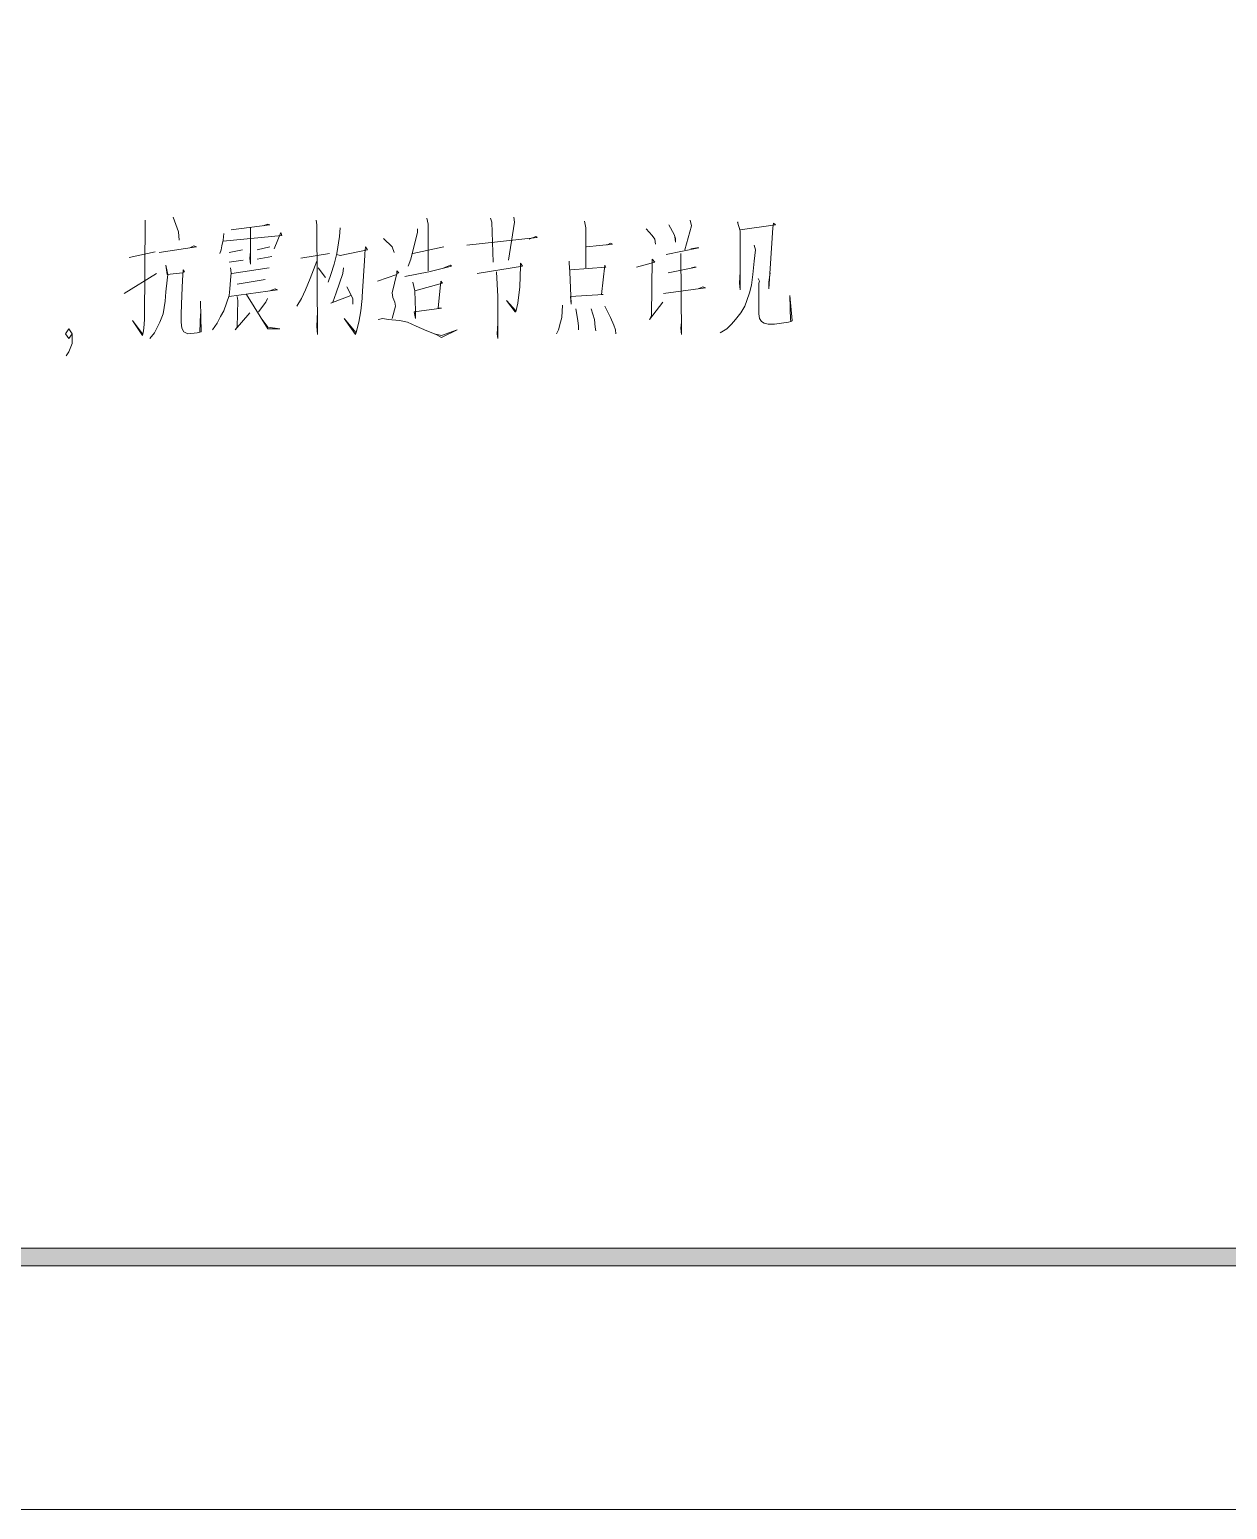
# Model space of a CAD drawing. Header units: millimetres. Extents: x 0 to 586, y 0 to 414.
# Drawn here: x 492.1 to 538.9, y 0 to 57.8 of the extents above; entities that cross this region are included whole.
import ezdxf

# ---------------------------------------------------------------- set-up
doc = ezdxf.new("R2010")
doc.units = ezdxf.units.MM

msp = doc.modelspace()

# ---------------------------------------------------------------- hatches: boundary and pattern name
h = msp.add_hatch(color=0)
h.dxf.hatch_style = 2
h.paths.add_polyline_path([(24.302861, 9.514417), (24.994306, 10.205861), (575.429944, 10.205861), (576.117861, 9.514417)])

# ---------------------------------------------------------------- linework, layer by layer
at = {"color": 0, "lineweight": 0}
for points in [[(0, 0), (585.632278, 0), (585.632278, 414.0835), (0, 414.0835)], [(24.302861, 9.514417), (24.994306, 10.205861), (575.429944, 10.205861), (576.117861, 9.514417)]]:
    msp.add_lwpolyline(points, close=True, dxfattribs=at)
for points in [[(496.598222, 50.344917), (496.57, 46.471417), (496.545306, 46.13275), (496.517083, 45.949306), (496.492389, 45.836417), (496.100806, 46.432611), (496.492389, 45.9105)], [(497.691833, 50.457806), (497.899972, 49.896889), (497.928194, 49.56175)], [(503.272778, 50.344917), (503.301, 50.157944), (503.325694, 45.875222), (503.301, 46.210361), (503.325694, 46.76775)], [(507.604889, 50.419), (507.657806, 50.19675), (507.657806, 49.113722), (507.657806, 48.369361)], [(510.081389, 50.419), (510.134306, 50.270833), (510.187222, 48.7045)], [(510.995083, 50.457806), (511.019778, 50.270833), (510.786944, 48.778583)], [(513.760861, 50.306111), (513.813778, 50.048583), (513.813778, 48.48225)], [(517.881306, 50.344917), (517.934222, 50.122667), (517.673167, 49.191333)], [(499.674444, 49.822806), (499.64975, 49.56175), (499.596833, 49.3395), (499.568611, 49.191333), (499.519222, 49.039639)], [(499.64975, 49.526472), (501.942806, 49.748722), (501.893417, 49.861611), (501.632361, 49.226611)], [(499.960194, 49.970972), (501.473611, 50.157944), (501.371306, 50.19675), (501.212556, 50.122667)], [(500.718667, 50.048583), (500.718667, 48.630417), (500.690444, 48.856194), (500.718667, 49.113722)], [(504.214694, 50.048583), (504.186472, 49.709917), (504.084167, 49.039639), (503.978333, 48.630417), (503.847806, 48.221194), (503.7455, 47.921333)], [(507.238, 50.009778), (507.238, 49.861611), (507.058083, 49.152528), (506.976944, 48.817389), (506.874639, 48.556333)], [(511.594806, 49.600556), (511.855861, 49.709917), (511.908778, 49.674639), (509.167694, 49.374778)], [(516.15975, 50.009778), (516.396111, 49.748722), (516.498417, 49.600556), (516.526639, 49.413583)], [(517.045222, 50.157944), (517.256889, 49.787528), (517.306278, 49.635833), (517.306278, 49.487667), (517.281583, 49.709917)], [(519.758083, 50.270833), (519.733389, 50.270833), (519.839222, 49.935694), (519.839222, 47.625), (519.811, 47.886056), (519.839222, 48.334083)], [(519.839222, 49.970972), (521.218583, 50.157944), (521.140972, 50.232028), (521.116278, 50.048583), (520.957528, 47.663806), (520.957528, 47.921333), (521.010444, 48.295278)], [(497.145028, 49.078444), (498.605528, 49.300694), (498.499694, 49.3395), (498.344472, 49.265417)], [(500.404694, 49.191333), (499.882583, 49.078444)], [(501.473611, 49.300694), (500.979722, 49.191333)], [(504.084167, 49.004361), (504.214694, 48.965556), (505.283611, 49.191333), (505.206, 49.300694), (505.177778, 49.039639), (505.177778, 48.965556), (505.075472, 47.363944), (505.075472, 47.289861), (505.022556, 46.806556), (504.944944, 46.358528), (504.863806, 46.058667), (504.814417, 45.875222), (504.369917, 46.506694), (504.839111, 45.949306), (504.892028, 46.171556)], [(505.908028, 49.635833), (506.246694, 49.300694), (506.327833, 49.078444)], [(507.058083, 49.039639), (508.257528, 49.300694)], [(513.838472, 49.300694), (514.854472, 49.413583), (514.776861, 49.452389), (514.621639, 49.374778)], [(516.942917, 49.004361), (518.219972, 49.265417), (518.142361, 49.265417), (517.906, 49.226611)], [(520.386028, 49.374778), (520.438944, 49.191333), (520.386028, 48.743306), (520.333111, 48.221194), (520.280194, 47.811972), (520.202583, 47.512111), (520.09675, 47.215778), (520.019139, 46.99), (519.863917, 46.728944), (519.655778, 46.471417), (519.497028, 46.284444), (519.317111, 46.097472), (519.056056, 45.949306)], [(495.970278, 48.891472), (496.986278, 49.113722)], [(496.778139, 45.723528), (496.961583, 45.949306), (497.169722, 46.358528), (497.30025, 46.693667), (497.377861, 47.176972), (497.406083, 47.550917), (497.459, 47.998944), (497.483694, 48.221194), (497.406083, 48.595139), (497.459, 48.221194), (498.058722, 48.295278), (498.136333, 48.334083), (498.083417, 48.408167), (498.058722, 47.998944), (498.0305, 47.40275), (498.005806, 46.693667), (498.005806, 46.358528), (498.0305, 46.13275), (498.108111, 45.984583), (498.266861, 45.9105), (498.630222, 45.949306), (498.788972, 45.984583), (498.76075, 47.176972)], [(499.882583, 48.7045), (500.429389, 48.778583)], [(500.979722, 48.817389), (501.551222, 48.930278)], [(503.301, 48.743306), (503.039944, 48.073028), (502.8565, 47.625), (502.701278, 47.289861), (502.517833, 46.99)], [(502.673056, 48.856194), (503.794889, 49.039639)], [(506.744111, 48.147111), (507.6825, 48.334083), (508.567972, 48.556333), (508.518583, 48.595139), (508.257528, 48.48225)], [(509.559278, 48.26), (511.33375, 48.556333), (511.256139, 48.669222), (511.256139, 48.556333), (511.231444, 47.737889), (511.150306, 47.102889), (511.072694, 46.76775), (511.048, 46.76775), (510.709333, 47.215778), (511.072694, 46.806556)], [(513.161139, 48.743306), (513.161139, 48.669222), (513.185833, 48.334083), (513.23875, 47.067611), (513.210528, 47.363944), (514.491111, 47.438028), (514.4135, 47.438028), (514.544028, 48.595139), (514.593417, 48.517528), (513.210528, 48.408167)], [(515.792861, 48.517528), (516.498417, 48.7045), (516.396111, 48.817389), (516.367889, 46.619583), (516.290278, 46.471417), (516.812389, 47.141694)], [(517.514417, 49.039639), (517.542639, 45.875222), (517.514417, 46.13275), (517.542639, 46.358528)], [(495.786833, 47.476833), (497.039194, 48.26)], [(499.9355, 48.48225), (499.960194, 48.295278), (499.9355, 47.998944), (499.910806, 47.663806), (499.882583, 47.40275), (499.780278, 47.102889), (499.674444, 46.806556), (499.543917, 46.580778), (499.413389, 46.319722), (499.229944, 46.058667)], [(499.988417, 48.26), (501.448917, 48.48225)], [(501.290167, 48.034222), (500.196556, 47.84725)], [(503.353917, 48.48225), (503.639667, 48.108306)], [(504.345222, 48.48225), (504.317, 48.26), (504.055944, 47.512111), (503.925417, 47.141694), (503.847806, 47.102889), (504.630972, 47.40275)], [(505.675194, 47.960139), (506.430139, 48.221194), (506.430139, 48.369361), (506.50775, 48.295278), (506.430139, 48.26), (506.246694, 47.512111), (506.274917, 47.325139), (506.352528, 47.141694), (506.377222, 46.99), (506.246694, 46.506694)], [(510.31775, 48.334083), (510.370667, 47.363944), (510.370667, 46.580778), (510.370667, 45.9105), (510.370667, 45.723528), (510.342444, 45.9105), (510.370667, 46.319722)], [(517.020528, 48.295278), (518.117667, 48.517528), (518.036528, 48.517528), (517.934222, 48.48225)], [(520.54125, 48.073028), (520.594167, 47.960139), (520.569472, 47.886056), (520.569472, 47.067611), (520.569472, 46.693667), (520.594167, 46.506694), (520.671778, 46.393806), (520.777611, 46.319722), (520.932833, 46.284444), (521.169194, 46.284444), (521.716, 46.358528), (521.818306, 46.393806), (521.871222, 46.432611), (521.768917, 47.40275), (521.793611, 46.432611)], [(499.882583, 47.363944), (501.762889, 47.625), (501.68175, 47.663806), (501.473611, 47.586194)], [(500.559917, 47.438028), (501.396, 46.097472), (501.865194, 46.097472), (501.396, 46.171556), (501.163167, 46.471417)], [(504.47575, 47.737889), (504.708583, 47.289861), (504.708583, 47.067611)], [(507.058083, 47.921333), (507.135694, 47.586194), (507.160389, 46.806556), (507.160389, 46.506694), (507.107472, 46.76775), (508.176389, 46.915917), (508.045861, 46.915917), (508.151694, 47.960139), (508.204611, 47.886056), (507.135694, 47.586194)], [(516.837083, 47.476833), (518.481028, 47.699083), (518.375194, 47.737889), (518.195278, 47.663806)], [(500.196556, 47.363944), (500.22125, 47.215778), (500.196556, 46.171556), (500.118944, 46.058667), (500.690444, 46.728944)], [(501.371306, 47.289861), (501.318389, 47.141694), (501.032639, 46.76775)], [(512.900083, 47.028806), (512.871861, 46.5455), (512.822472, 46.358528), (512.741333, 46.058667), (512.663722, 45.9105)], [(513.422194, 46.880639), (513.499806, 46.432611), (513.5245, 46.210361), (513.5245, 46.058667)], [(514.021917, 46.880639), (514.152444, 46.471417), (514.177139, 46.171556), (514.201833, 46.023389)], [(514.544028, 46.99), (514.776861, 46.5455), (514.907389, 46.245639), (514.960306, 46.058667), (514.985, 45.9105)], [(498.736056, 45.984583), (498.76075, 46.693667)], [(505.699889, 46.471417), (505.883333, 46.506694), (506.091472, 46.471417), (506.535972, 46.432611), (506.846417, 46.358528), (507.185083, 46.210361), (507.604889, 46.023389), (507.96825, 45.875222), (508.176389, 45.762333), (508.779639, 46.058667), (508.176389, 45.836417), (507.890639, 45.9105)], [(493.518472, 45.05325), (493.624306, 45.201417), (493.754833, 45.536556), (493.754833, 45.9105), (493.624306, 46.097472), (493.493778, 45.9105), (493.624306, 45.723528), (493.754833, 45.9105)]]:
    msp.add_lwpolyline(points, dxfattribs=at)

doc.saveas('drawing.dxf')
